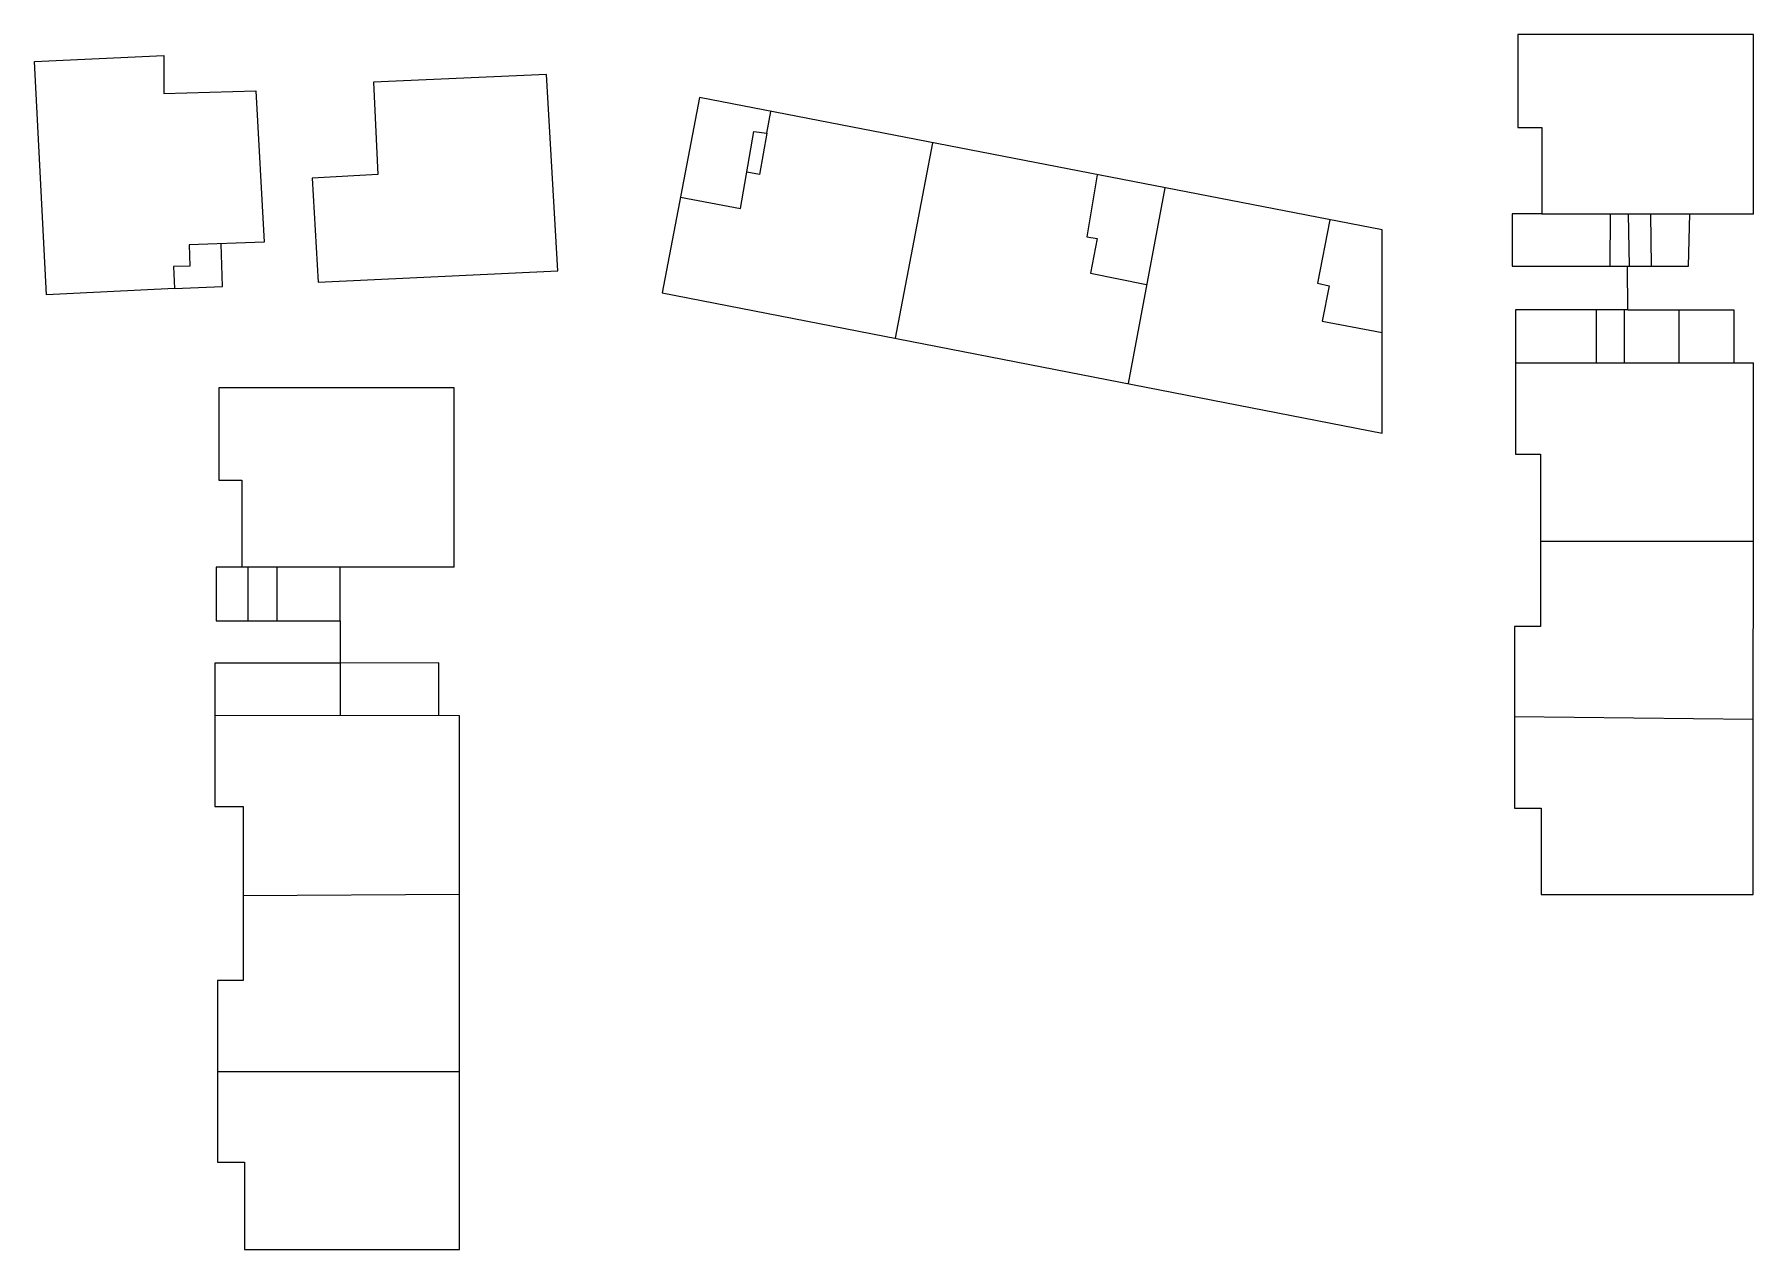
# Model space of a CAD drawing. Header units: inches. Extents: x 0 to 9.17, y 0 to 6.48.
import ezdxf

# ---------------------------------------------------------------- set-up
doc = ezdxf.new("R2010")
doc.units = ezdxf.units.IN
doc.header["$MEASUREMENT"] = 0
doc.layers.add('floor 5', color=4, linetype='Continuous')

msp = doc.modelspace()

# ---------------------------------------------------------------- linework, layer by layer
at = {"layer": 'floor 5'}
for p, q in [((9.1712, 6.4811), (7.9134, 6.4811)), ((7.9134, 6.4811), (7.9134, 5.9848)), ((9.1712, 5.522), (9.1712, 6.4811)), ((0, 6.3363), (0.6899, 6.3682)), ((0.0638, 5.093), (0, 6.3363)), ((0.6899, 6.3682), (0.6899, 6.1653)), ((2.7316, 6.2664), (1.8086, 6.2261)), ((2.792, 5.2204), (2.7316, 6.2664)), ((0.6899, 6.1653), (1.1817, 6.18)), ((1.1817, 6.18), (1.2263, 5.3729)), ((1.8086, 6.2261), (1.8321, 5.7339)), ((3.5485, 6.144), (3.3496, 5.1025)), ((7.1897, 5.4386), (3.5485, 6.144)), ((3.9079, 5.9537), (3.9287, 6.0703)), ((3.7663, 5.5522), (3.8373, 5.9641)), ((3.8373, 5.9641), (3.9079, 5.9537)), ((7.9134, 5.9848), (8.0413, 5.9848)), ((8.0413, 5.9848), (8.0413, 5.525)), ((3.9079, 5.9537), (3.8688, 5.7339)), ((4.7902, 5.9034), (4.5919, 4.8605)), ((1.8321, 5.7339), (1.4815, 5.7138)), ((1.4815, 5.7138), (1.5134, 5.16)), ((3.8688, 5.7339), (3.7998, 5.7465)), ((5.6702, 5.7329), (5.6142, 5.4023)), ((3.4472, 5.6132), (3.7663, 5.5522)), ((6.03, 5.6632), (5.8342, 4.6185)), ((8.0413, 5.525), (7.883, 5.525)), ((7.883, 5.525), (7.883, 5.2449)), ((8.0413, 5.525), (9.1712, 5.525)), ((8.4068, 5.525), (8.4037, 5.2449)), ((8.5012, 5.525), (8.5073, 5.2449)), ((8.6261, 5.2449), (8.623, 5.525)), ((8.824, 5.2449), (8.8301, 5.525)), ((6.9103, 5.4927), (6.8455, 5.1536)), ((7.1897, 4.3545), (7.1897, 5.4386)), ((1.2263, 5.3729), (0.8251, 5.3586)), ((0.8251, 5.3586), (0.8301, 5.2457)), ((1.0034, 5.1368), (0.9958, 5.3647)), ((5.6142, 5.4023), (5.6696, 5.3924)), ((5.6696, 5.3924), (5.6333, 5.2085)), ((0.8301, 5.2457), (0.7421, 5.243)), ((0.7421, 5.243), (0.7477, 5.1255)), ((7.883, 5.2449), (8.824, 5.2449)), ((8.5, 5.0119), (8.4989, 5.2449)), ((0.7477, 5.1255), (1.0034, 5.1368)), ((1.5134, 5.16), (2.792, 5.2204)), ((5.6333, 5.2085), (5.9334, 5.1478)), ((6.8455, 5.1536), (6.9072, 5.14)), ((6.9072, 5.14), (6.8688, 4.9518)), ((0.7477, 5.1255), (0.0638, 5.093)), ((3.3496, 5.1025), (7.1897, 4.3545)), ((8.3322, 5.0119), (7.9014, 5.0119)), ((7.9014, 5.0119), (7.9014, 4.729)), ((8.5, 5.0119), (8.3322, 5.0119)), ((8.3322, 5.0119), (8.3322, 4.7297)), ((8.4833, 4.7297), (8.4821, 5.0119)), ((8.5, 5.0119), (9.0658, 5.0119)), ((8.7745, 4.7297), (8.7745, 5.0119)), ((9.0658, 5.0119), (9.0658, 4.7297)), ((6.8688, 4.9518), (7.1897, 4.8914)), ((7.9014, 4.729), (8.3322, 4.7297)), ((7.9014, 4.729), (7.9014, 4.2422)), ((8.3322, 4.7297), (9.1698, 4.7297)), ((9.1694, 1.894), (9.1698, 4.7297)), ((2.2393, 4.5959), (0.9831, 4.5959)), ((0.9831, 4.5959), (0.9831, 4.1045)), ((2.2393, 3.6403), (2.2393, 4.5959)), ((7.9014, 4.2422), (8.0348, 4.2422)), ((8.0348, 4.2422), (8.0348, 3.3226)), ((0.9831, 4.1045), (1.106, 4.1045)), ((1.106, 4.1045), (1.106, 3.6403)), ((9.1696, 3.7767), (8.0348, 3.7767)), ((1.106, 3.6403), (0.9695, 3.6403)), ((0.9695, 3.6403), (0.9695, 3.3536)), ((2.2393, 3.6403), (1.106, 3.6403)), ((1.1381, 3.6403), (1.1381, 3.3536)), ((1.2925, 3.6403), (1.2925, 3.3536)), ((1.6317, 3.3536), (1.6317, 3.6403)), ((0.9695, 3.3536), (1.6317, 3.3536)), ((1.6317, 3.3536), (1.6317, 3.1284)), ((8.0348, 3.3226), (7.8959, 3.3226)), ((7.8959, 3.3226), (7.8959, 2.3543)), ((1.6317, 3.1284), (0.9627, 3.1284)), ((0.9627, 3.1284), (0.9627, 2.8485)), ((2.1573, 3.1288), (1.6317, 3.1284)), ((1.6317, 3.1284), (1.6317, 2.848)), ((2.1573, 2.8475), (2.1573, 3.1288)), ((0.9627, 2.8485), (0.9627, 2.3639)), ((2.2671, 2.8474), (0.9627, 2.8485)), ((2.2671, 0), (2.2671, 2.8474)), ((9.1695, 2.8267), (7.8959, 2.8416)), ((0.9627, 2.3639), (1.1129, 2.3639)), ((1.1129, 2.3639), (1.1129, 1.4356)), ((7.8959, 2.3543), (8.0388, 2.3543)), ((8.0388, 2.3543), (8.0388, 1.894)), ((2.2671, 1.8937), (1.1129, 1.8869)), ((8.0388, 1.894), (9.1694, 1.894)), ((1.1129, 1.4356), (0.9771, 1.4356)), ((0.9771, 1.4356), (0.9771, 0.4666)), ((0.9771, 0.9492), (2.2671, 0.9492)), ((0.9771, 0.4666), (1.121, 0.4666)), ((1.121, 0.4666), (1.121, 0)), ((1.121, 0), (2.2671, 0))]:
    msp.add_line(p, q, dxfattribs=at)

doc.saveas('drawing.dxf')
